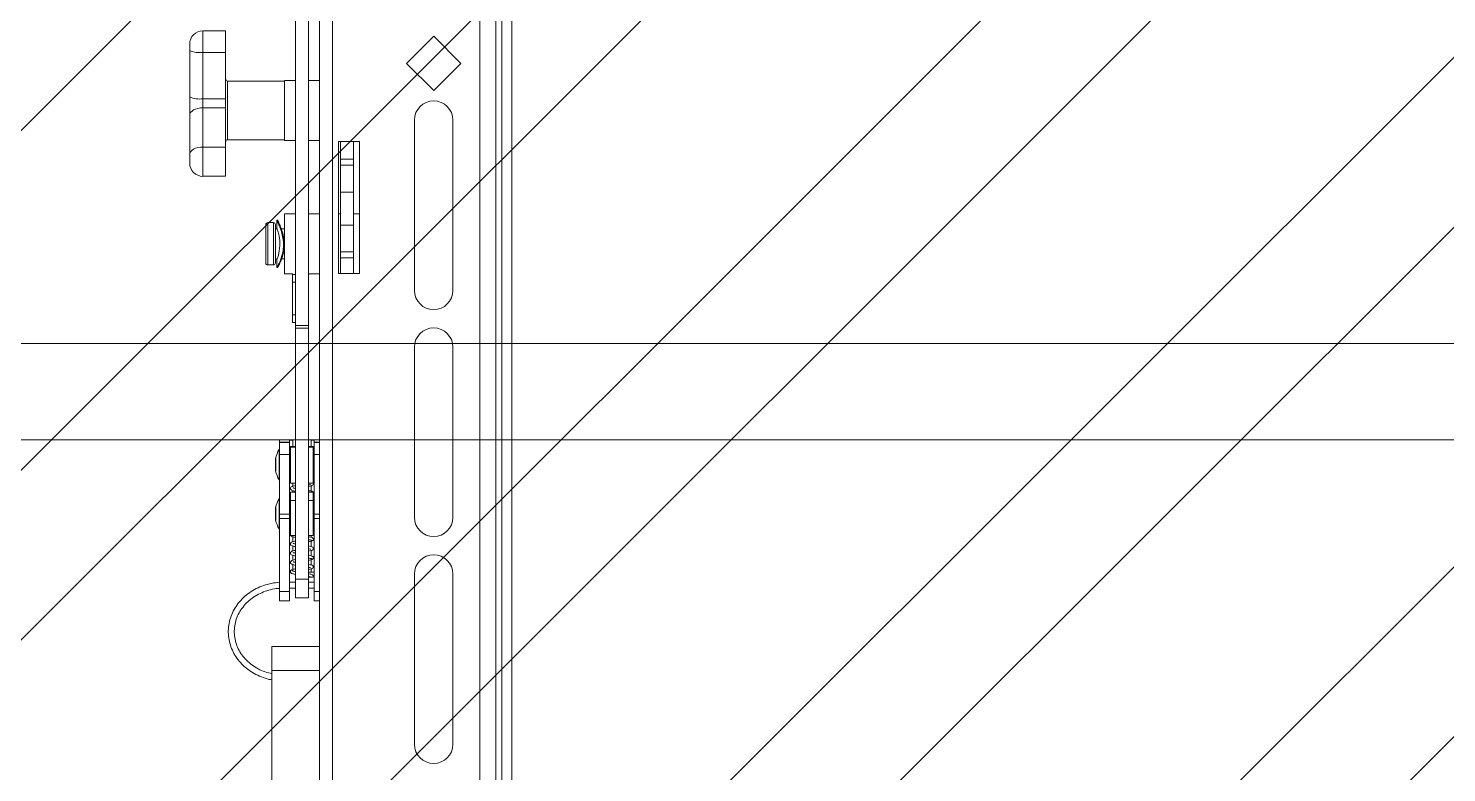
# Model space of a CAD drawing. Header units: inches. Extents: x -284 to 763, y -243 to 242.
# Drawn here: x 693.26 to 708.01, y -182.07 to -174.32 of the extents above; entities that cross this region are included whole.
import ezdxf

# ---------------------------------------------------------------- set-up
doc = ezdxf.new("R2010")
doc.units = ezdxf.units.IN
doc.header["$MEASUREMENT"] = 0
doc.layers.add('NEW AV EQUIP', color=160, linetype='Continuous')
doc.layers.add('TEXT', color=4, linetype='Continuous')

msp = doc.modelspace()

# ---------------------------------------------------------------- hatches: boundary and pattern name
at = {"layer": 'TEXT'}
h = msp.add_hatch(dxfattribs=at)
h.set_pattern_fill('ANSI32', color=256, scale=10)
h.set_pattern_definition([(45, (2e-13, 8.2462), (-2.65165, 2.65165), []), (45, (1.7678, 8.2462), (-2.65165, 2.65165), [])])
h.paths.add_polyline_path([(681.5, -161.816), (681.5, -185.816), (729.5, -185.816), (729.5, -161.816)])

# ---------------------------------------------------------------- linework, layer by layer
at = {"layer": 'NEW AV EQUIP', "linetype": 'Continuous', "lineweight": 15}
for p, q in [((696.286, -188.186), (696.286, -161.186)), ((696.422, -188.186), (696.422, -161.186)), ((697.953, -161.186), (697.953, -188.186)), ((698.12, -188.186), (698.12, -161.186)), ((698.183, -161.311), (698.183, -188.061)), ((698.288, -161.311), (698.288, -188.061)), ((696.037, -177.414), (696.037, -169.819)), ((696.171, -169.819), (696.171, -177.414)), ((695.311, -174.347), (695.075, -174.347)), ((695.075, -174.347), (695.075, -174.572)), ((695.311, -174.572), (695.311, -174.347)), ((694.937, -174.552), (694.937, -174.485)), ((697.475, -174.403), (697.192, -174.686)), ((697.758, -174.686), (697.475, -174.403)), ((694.937, -175.035), (694.937, -174.552)), ((695.311, -174.572), (695.075, -174.572)), ((695.075, -174.572), (695.075, -175.054)), ((695.311, -175.054), (695.311, -174.572)), ((697.192, -174.686), (697.475, -174.969)), ((697.475, -174.969), (697.758, -174.686)), ((695.922, -174.871), (695.331, -174.871)), ((695.331, -174.871), (695.331, -175.481)), ((696.037, -174.864), (695.922, -174.864)), ((695.922, -174.864), (695.922, -175.489)), ((696.286, -174.864), (696.171, -174.864)), ((694.937, -175.035), (694.937, -175.224)), ((695.075, -175.054), (695.311, -175.054)), ((695.075, -175.149), (695.075, -175.054)), ((695.311, -175.054), (695.311, -175.149)), ((694.937, -175.632), (694.937, -175.224)), ((695.075, -175.149), (695.075, -175.557)), ((695.311, -175.149), (695.075, -175.149)), ((695.311, -175.557), (695.311, -175.149)), ((697.275, -177.049), (697.275, -175.277)), ((697.675, -175.277), (697.675, -177.049)), ((695.331, -175.481), (695.922, -175.481)), ((695.922, -175.489), (696.037, -175.489)), ((696.171, -175.489), (696.286, -175.489)), ((696.703, -175.499), (696.485, -175.499)), ((696.485, -175.499), (696.485, -176.874)), ((696.506, -175.499), (696.506, -175.682)), ((696.64, -175.499), (696.64, -175.682)), ((696.703, -176.874), (696.703, -175.499)), ((694.937, -175.724), (694.937, -175.632)), ((695.311, -175.557), (695.075, -175.557)), ((695.075, -175.557), (695.075, -175.861)), ((695.311, -175.861), (695.311, -175.557)), ((696.506, -175.682), (696.64, -175.682)), ((696.506, -175.744), (696.506, -175.682)), ((696.64, -175.682), (696.64, -175.744)), ((696.64, -175.744), (696.506, -175.744)), ((696.506, -176.027), (696.506, -175.744)), ((696.64, -175.744), (696.64, -176.027)), ((695.075, -175.861), (695.311, -175.861)), ((696.506, -176.027), (696.64, -176.027)), ((696.506, -176.027), (696.506, -176.371)), ((696.64, -176.027), (696.64, -176.371)), ((696.037, -176.252), (695.922, -176.252)), ((695.922, -176.252), (695.922, -176.877)), ((696.286, -176.252), (696.171, -176.252)), ((696.506, -176.252), (696.485, -176.252)), ((696.703, -176.252), (696.64, -176.252)), ((695.729, -176.515), (695.729, -176.364)), ((695.809, -176.344), (695.749, -176.344)), ((695.749, -176.344), (695.749, -176.51)), ((695.809, -176.51), (695.809, -176.344)), ((695.829, -176.364), (695.829, -176.515)), ((695.848, -176.409), (695.829, -176.409)), ((695.845, -176.319), (695.845, -176.399)), ((695.854, -176.319), (695.845, -176.319)), ((695.845, -176.319), (695.845, -176.32)), ((695.922, -176.409), (695.889, -176.409)), ((696.506, -176.371), (696.64, -176.371)), ((696.506, -176.371), (696.506, -176.647)), ((696.64, -176.371), (696.64, -176.647)), ((695.729, -176.764), (695.729, -176.515)), ((695.749, -176.51), (695.749, -176.784)), ((695.809, -176.784), (695.809, -176.51)), ((695.829, -176.515), (695.829, -176.764)), ((695.829, -176.72), (695.849, -176.72)), ((695.894, -176.72), (695.922, -176.72)), ((696.506, -176.647), (696.64, -176.647)), ((696.506, -176.709), (696.506, -176.647)), ((696.64, -176.709), (696.506, -176.709)), ((696.506, -176.709), (696.506, -176.874)), ((696.64, -176.647), (696.64, -176.709)), ((696.64, -176.709), (696.64, -176.874)), ((695.749, -176.784), (695.809, -176.784)), ((695.845, -176.727), (695.845, -176.809)), ((695.845, -176.809), (695.854, -176.809)), ((695.922, -176.877), (696.005, -176.877)), ((696.005, -176.882), (696.005, -176.876)), ((696.005, -176.882), (696.037, -176.882)), ((696.005, -176.963), (696.005, -176.882)), ((696.037, -176.963), (696.005, -176.963)), ((696.005, -177.303), (696.005, -176.963)), ((696.171, -176.877), (696.286, -176.877)), ((696.485, -176.874), (696.703, -176.874)), ((696.005, -177.303), (696.037, -177.303)), ((696.005, -177.382), (696.005, -177.303)), ((696.037, -177.382), (696.005, -177.382)), ((696.037, -177.414), (696.171, -177.414)), ((696.037, -177.443), (696.037, -177.414)), ((696.171, -177.443), (696.037, -177.443)), ((696.037, -177.443), (696.037, -180.054)), ((696.171, -177.414), (696.171, -177.443)), ((696.171, -180.054), (696.171, -177.443)), ((721.066, -177.603), (689.634, -177.603)), ((696.286, -177.603), (696.171, -177.603)), ((697.672, -177.603), (697.278, -177.603)), ((697.275, -179.411), (697.275, -177.639)), ((697.675, -177.639), (697.675, -179.411)), ((689.634, -178.603), (721.066, -178.603)), ((695.872, -178.627), (695.872, -178.603)), ((695.976, -178.627), (695.872, -178.627)), ((695.872, -178.631), (695.872, -178.627)), ((695.872, -178.631), (695.976, -178.631)), ((695.872, -178.758), (695.872, -178.631)), ((695.976, -178.627), (695.976, -178.603)), ((695.976, -178.631), (695.976, -178.627)), ((695.976, -178.631), (695.976, -178.758)), ((696.008, -178.604), (696.008, -178.606)), ((696.008, -178.604), (696.037, -178.604)), ((696.008, -178.606), (696.037, -178.606)), ((696.008, -178.672), (696.008, -178.606)), ((696.171, -178.603), (696.286, -178.603)), ((696.171, -178.604), (696.2, -178.604)), ((696.171, -178.606), (696.2, -178.606)), ((696.2, -178.604), (696.2, -178.606)), ((696.2, -178.672), (696.2, -178.606)), ((696.231, -178.603), (696.231, -178.627)), ((696.231, -178.627), (696.231, -178.631)), ((696.231, -178.627), (696.286, -178.627)), ((696.231, -178.758), (696.231, -178.631)), ((696.231, -178.631), (696.286, -178.631)), ((697.275, -178.603), (697.675, -178.603)), ((695.872, -178.705), (695.867, -178.705)), ((695.867, -179.02), (695.867, -178.705)), ((695.976, -178.758), (695.872, -178.758)), ((695.872, -179.378), (695.872, -178.758)), ((695.976, -179.378), (695.976, -178.758)), ((695.987, -178.784), (695.976, -178.784)), ((695.987, -178.679), (695.987, -178.672)), ((695.987, -178.672), (696.037, -178.672)), ((695.987, -179.054), (695.987, -178.679)), ((695.987, -178.679), (696.037, -178.679)), ((696.171, -178.672), (696.221, -178.672)), ((696.171, -178.679), (696.221, -178.679)), ((696.221, -178.679), (696.221, -178.672)), ((696.221, -179.054), (696.221, -178.679)), ((696.231, -178.738), (696.221, -178.738)), ((696.231, -179.378), (696.231, -178.758)), ((696.286, -178.758), (696.231, -178.758)), ((695.831, -178.801), (695.831, -178.925)), ((695.832, -178.888), (695.832, -178.798)), ((695.832, -178.888), (695.832, -178.928)), ((695.867, -179.02), (695.872, -179.02)), ((695.976, -178.942), (695.987, -178.942)), ((695.987, -179.054), (696.037, -179.054)), ((696.008, -179.088), (696.008, -179.054)), ((696.171, -179.054), (696.221, -179.054)), ((696.221, -178.988), (696.231, -178.988)), ((695.872, -179.216), (695.867, -179.216)), ((695.867, -179.531), (695.867, -179.216)), ((695.987, -179.234), (695.987, -179.149)), ((695.987, -179.149), (696.037, -179.149)), ((696.008, -179.149), (696.008, -179.133)), ((696.171, -179.149), (696.221, -179.149)), ((696.2, -179.138), (696.2, -179.083)), ((696.221, -179.234), (696.221, -179.149)), ((695.831, -179.312), (695.831, -179.436)), ((695.832, -179.399), (695.832, -179.308)), ((695.987, -179.295), (695.976, -179.295)), ((695.987, -179.234), (696.037, -179.234)), ((695.987, -179.599), (695.987, -179.234)), ((696.171, -179.234), (696.221, -179.234)), ((696.221, -179.599), (696.221, -179.234)), ((696.231, -179.249), (696.221, -179.249)), ((695.832, -179.399), (695.832, -179.439)), ((695.976, -179.378), (695.872, -179.378)), ((695.872, -179.423), (695.872, -179.378)), ((695.976, -179.423), (695.872, -179.423)), ((695.872, -180.182), (695.872, -179.423)), ((695.976, -179.423), (695.976, -179.378)), ((695.976, -180.182), (695.976, -179.423)), ((695.976, -179.452), (695.987, -179.452)), ((696.221, -179.499), (696.231, -179.499)), ((696.231, -179.378), (696.231, -179.423)), ((696.231, -179.378), (696.286, -179.378)), ((696.231, -179.423), (696.231, -180.182)), ((696.231, -179.423), (696.286, -179.423)), ((695.867, -179.531), (695.872, -179.531)), ((695.987, -179.599), (696.037, -179.599)), ((696.008, -179.665), (696.008, -179.613)), ((696.171, -179.599), (696.221, -179.599)), ((696.2, -179.618), (696.2, -179.599)), ((696.2, -179.715), (696.2, -179.66)), ((696.008, -179.761), (696.008, -179.709)), ((696.008, -179.858), (696.008, -179.806)), ((696.2, -179.811), (696.2, -179.755)), ((696.008, -179.953), (696.008, -179.901)), ((696.2, -179.908), (696.2, -179.852)), ((696.2, -179.981), (696.2, -179.947)), ((696.037, -180.085), (695.976, -180.085)), ((696.037, -180.054), (696.171, -180.054)), ((696.037, -180.248), (696.037, -180.054)), ((696.2, -179.981), (696.171, -179.981)), ((696.171, -180.054), (696.171, -180.248)), ((696.231, -180.085), (696.171, -180.085)), ((697.275, -181.773), (697.275, -180.001)), ((697.675, -180.001), (697.675, -181.773)), ((695.976, -180.182), (695.872, -180.182)), ((695.872, -180.279), (695.872, -180.182)), ((695.976, -180.147), (696.037, -180.147)), ((695.976, -180.279), (695.976, -180.182)), ((696.037, -180.248), (696.171, -180.248)), ((696.171, -180.147), (696.231, -180.147)), ((696.231, -180.182), (696.231, -180.279)), ((696.231, -180.182), (696.286, -180.182)), ((695.976, -180.279), (695.872, -180.279)), ((696.231, -180.279), (696.286, -180.279)), ((696.286, -180.754), (695.791, -180.754)), ((695.791, -180.754), (695.791, -181.006)), ((695.791, -186.528), (695.791, -181.006)), ((695.791, -181.006), (696.286, -181.006))]:
    msp.add_line(p, q, dxfattribs=at)
at = {"layer": 'NEW AV EQUIP', "linetype": 'Continuous', "lineweight": 15, "flags": 128}
for points in [[(695.075, -175.149), (695.048, -175.15), (695.023, -175.155), (694.999, -175.162), (694.978, -175.171), (694.961, -175.182), (694.948, -175.195), (694.94, -175.209), (694.937, -175.224)], [(695.075, -175.557), (695.048, -175.558), (695.023, -175.563), (694.999, -175.57), (694.978, -175.579), (694.961, -175.59), (694.948, -175.603), (694.94, -175.618), (694.937, -175.632)], [(695.845, -176.727), (695.845, -176.728), (695.851, -176.713), (695.86, -176.682), (695.869, -176.637), (695.874, -176.583), (695.873, -176.529), (695.866, -176.481), (695.856, -176.439), (695.848, -176.41), (695.845, -176.399), (695.845, -176.399)], [(696.008, -178.604), (695.981, -178.604), (695.976, -178.604)], [(696.231, -178.604), (696.227, -178.604), (696.2, -178.604)]]:
    msp.add_lwpolyline(points, dxfattribs=at)
at = {"layer": 'NEW AV EQUIP', "linetype": 'Continuous', "lineweight": 15}
for centre, radius, start, end in [((695.075, -174.485), 0.138, 90, 180), ((695.041, -174.312), 0.262, 246.5913, 277.4097), ((695.331, -174.851), 0.0197, 180, 270), ((695.041, -174.795), 0.262, 246.5911, 277.4095), ((697.475, -175.277), 0.2, 0, 180), ((695.331, -175.501), 0.0197, 90, 180), ((695.075, -175.724), 0.138, 180, 270), ((695.749, -176.364), 0.02, 90, 180), ((695.809, -176.364), 0.02, 0, 90), ((695.749, -176.764), 0.02, 180, 270), ((695.809, -176.764), 0.02, 270, 0), ((697.475, -177.049), 0.2, 180, 0), ((697.475, -177.639), 0.2, 0, 180), ((696, -179.055), 0.449, 89.0044, 92.9917), ((696.208, -179.055), 0.449, 87.009, 90.9948), ((696.137, -178.863), 0.313, 149.7392, 167.9231), ((695.846, -178.801), 0.015, 167.9231, 180), ((695.846, -178.925), 0.015, 180, 192.0769), ((696.137, -178.863), 0.313, 192.0769, 210.2608), ((696.137, -179.374), 0.313, 149.7392, 167.9231), ((695.846, -179.312), 0.015, 167.9231, 180), ((695.846, -179.436), 0.015, 180, 192.0769), ((696.137, -179.374), 0.313, 192.0769, 210.2608), ((697.475, -179.411), 0.2, 180, 360), ((697.475, -180.001), 0.2, 0, 180), ((695.984, -180.054), 0.0731, 89.2107, 95.8444), ((696.208, -180.429), 0.448, 87.0044, 90.9995), ((697.475, -181.773), 0.2, 180, 360)]:
    msp.add_arc(centre, radius, start, end, dxfattribs=at)
for points, knots in [([(695.846, -176.806), (695.846, -176.807), (695.844, -176.812), (695.853, -176.795), (695.871, -176.759), (695.895, -176.699), (695.913, -176.622), (695.914, -176.541), (695.901, -176.467), (695.881, -176.402), (695.858, -176.35), (695.846, -176.324), (695.845, -176.32), (695.845, -176.319)], [0, 0, 0, 0, 0.02914, 0.123517, 0.220509, 0.327536, 0.440555, 0.542444, 0.633443, 0.730557, 0.840562, 0.951993, 1, 1, 1, 1]), ([(695.854, -176.322), (695.853, -176.321), (695.851, -176.317), (695.859, -176.335), (695.876, -176.373), (695.9, -176.433), (695.92, -176.51), (695.924, -176.593), (695.912, -176.666), (695.892, -176.729), (695.869, -176.78), (695.854, -176.808), (695.854, -176.807), (695.854, -176.806)], [0, 0, 0, 0, 0.026259, 0.120805, 0.216608, 0.322172, 0.435525, 0.539551, 0.630517, 0.725673, 0.834307, 0.946858, 1, 1, 1, 1]), ([(696.037, -179.081), (696.032, -179.082), (696.02, -179.084), (696.007, -179.088), (695.996, -179.092), (695.984, -179.102), (695.983, -179.113), (695.99, -179.126), (696.003, -179.132), (696.019, -179.136), (696.031, -179.138), (696.037, -179.139)], [0, 0, 0, 0, 0.083815, 0.200396, 0.301083, 0.413867, 0.530703, 0.615862, 0.793324, 0.904186, 1, 1, 1, 1]), ([(695.987, -179.005), (695.987, -179.005), (695.985, -179.007), (695.984, -179.011), (695.984, -179.016), (695.985, -179.021), (695.986, -179.023), (695.987, -179.023)], [0, 0, 0, 0, 0.011364, 0.339835, 0.638588, 0.931884, 1, 1, 1, 1]), ([(696.171, -179.089), (696.174, -179.088), (696.185, -179.086), (696.197, -179.084), (696.209, -179.081), (696.22, -179.074), (696.224, -179.065), (696.224, -179.059), (696.222, -179.055), (696.221, -179.054)], [0, 0, 0, 0, 0.097978, 0.30437, 0.47876, 0.682237, 0.801511, 0.902377, 1, 1, 1, 1]), ([(696.171, -179.065), (696.175, -179.066), (696.184, -179.067), (696.192, -179.069), (696.194, -179.068), (696.195, -179.068)], [0, 0, 0, 0, 0.234697, 0.675131, 1, 1, 1, 1]), ([(696.037, -179.11), (696.035, -179.11), (696.027, -179.108), (696.018, -179.106), (696.013, -179.105), (696.013, -179.105), (696.013, -179.106)], [0, 0, 0, 0, 0.109746, 0.507041, 0.851593, 1, 1, 1, 1]), ([(696.215, -179.146), (696.214, -179.144), (696.213, -179.141), (696.202, -179.138), (696.188, -179.135), (696.176, -179.133), (696.171, -179.132)], [0, 0, 0, 0, 0.29942, 0.573133, 0.826744, 1, 1, 1, 1]), ([(696.22, -179.149), (696.22, -179.148), (696.218, -179.146), (696.214, -179.142), (696.21, -179.142), (696.207, -179.141)], [0, 0, 0, 0, 0.203124, 0.618827, 1, 1, 1, 1]), ([(696.221, -179.167), (696.221, -179.167), (696.223, -179.165), (696.224, -179.161), (696.224, -179.157), (696.223, -179.152), (696.222, -179.15), (696.221, -179.15)], [0, 0, 0, 0, 0.013141, 0.338343, 0.626899, 0.908729, 1, 1, 1, 1]), ([(695.987, -179.486), (695.987, -179.486), (695.985, -179.488), (695.984, -179.492), (695.984, -179.497), (695.985, -179.501), (695.986, -179.503), (695.987, -179.504)], [0, 0, 0, 0, 0.00875, 0.33835, 0.637433, 0.930111, 1, 1, 1, 1]), ([(695.987, -179.582), (695.987, -179.582), (695.984, -179.584), (695.984, -179.589), (695.984, -179.596), (695.99, -179.606), (696.003, -179.612), (696.019, -179.617), (696.031, -179.619), (696.037, -179.62)], [0, 0, 0, 0, 0.000116, 0.108649, 0.204298, 0.349603, 0.646259, 0.830339, 1, 1, 1, 1]), ([(696.037, -179.658), (696.033, -179.659), (696.018, -179.661), (696.002, -179.666), (695.988, -179.675), (695.983, -179.685), (695.986, -179.698), (695.997, -179.706), (696.014, -179.711), (696.029, -179.715), (696.036, -179.716), (696.037, -179.717)], [0, 0, 0, 0, 0.062977, 0.238556, 0.389457, 0.491801, 0.571114, 0.695851, 0.881474, 0.994711, 1, 1, 1, 1]), ([(696.215, -179.626), (696.214, -179.625), (696.213, -179.622), (696.201, -179.618), (696.187, -179.616), (696.176, -179.613), (696.171, -179.613)], [0, 0, 0, 0, 0.3023406, 0.5784177, 0.8350344, 1, 1, 1, 1]), ([(696.171, -179.642), (696.176, -179.643), (696.189, -179.645), (696.202, -179.648), (696.203, -179.651), (696.203, -179.653)], [0, 0, 0, 0, 0.235508, 0.604948, 1, 1, 1, 1]), ([(696.171, -179.666), (696.175, -179.665), (696.186, -179.663), (696.199, -179.66), (696.21, -179.657), (696.213, -179.655), (696.214, -179.653)], [0, 0, 0, 0, 0.163233, 0.423228, 0.698429, 1, 1, 1, 1]), ([(696.206, -179.657), (696.208, -179.657), (696.212, -179.656), (696.217, -179.653), (696.222, -179.648), (696.224, -179.642), (696.224, -179.637), (696.223, -179.632), (696.219, -179.627), (696.214, -179.623), (696.209, -179.622), (696.207, -179.622)], [0, 0, 0, 0, 0.081471, 0.16174, 0.311118, 0.443115, 0.560548, 0.675724, 0.789627, 0.899204, 1, 1, 1, 1]), ([(696.037, -179.754), (696.033, -179.755), (696.02, -179.757), (696.006, -179.761), (695.991, -179.768), (695.983, -179.778), (695.984, -179.788), (695.991, -179.799), (696.006, -179.806), (696.021, -179.809), (696.034, -179.812), (696.037, -179.813)], [0, 0, 0, 0, 0.069468, 0.204264, 0.331092, 0.476295, 0.554387, 0.633965, 0.776458, 0.955172, 1, 1, 1, 1]), ([(696.037, -179.687), (696.031, -179.686), (696.022, -179.684), (696.015, -179.682), (696.013, -179.681), (696.013, -179.682), (696.013, -179.682)], [0, 0, 0, 0, 0.468664, 0.726027, 0.975264, 1, 1, 1, 1]), ([(696.037, -179.783), (696.034, -179.783), (696.028, -179.781), (696.02, -179.78), (696.014, -179.778), (696.013, -179.778), (696.013, -179.779)], [0, 0, 0, 0, 0.159803, 0.473216, 0.740899, 1, 1, 1, 1]), ([(696.171, -179.762), (696.18, -179.76), (696.198, -179.757), (696.211, -179.753), (696.219, -179.748), (696.223, -179.741), (696.224, -179.734), (696.222, -179.725), (696.213, -179.718), (696.198, -179.714), (696.18, -179.711), (696.171, -179.709)], [0, 0, 0, 0, 0.168264, 0.319448, 0.387185, 0.452143, 0.509796, 0.560644, 0.6737, 0.837899, 1, 1, 1, 1]), ([(696.171, -179.738), (696.175, -179.739), (696.186, -179.741), (696.195, -179.743), (696.196, -179.743), (696.197, -179.743)], [0, 0, 0, 0, 0.2342662, 0.7953708, 1, 1, 1, 1]), ([(696.213, -179.816), (696.21, -179.815), (696.204, -179.811), (696.187, -179.808), (696.174, -179.805), (696.171, -179.805)], [0, 0, 0, 0, 0.468796, 0.893291, 1, 1, 1, 1]), ([(696.208, -179.848), (696.209, -179.848), (696.213, -179.848), (696.217, -179.845), (696.22, -179.843), (696.223, -179.838), (696.224, -179.834), (696.224, -179.829), (696.222, -179.824), (696.218, -179.819), (696.213, -179.815), (696.208, -179.814), (696.205, -179.813)], [0, 0, 0, 0, 0.073134, 0.145345, 0.21505, 0.281498, 0.404387, 0.519104, 0.637837, 0.760562, 0.883096, 1, 1, 1, 1]), ([(696.037, -179.85), (696.035, -179.85), (696.019, -179.853), (696.003, -179.858), (695.991, -179.865), (695.984, -179.874), (695.984, -179.885), (695.992, -179.896), (696.008, -179.902), (696.025, -179.907), (696.035, -179.908), (696.037, -179.909)], [0, 0, 0, 0, 0.028242, 0.260103, 0.362637, 0.45695, 0.539688, 0.621857, 0.837703, 0.974729, 1, 1, 1, 1]), ([(696.003, -179.956), (696.001, -179.957), (695.997, -179.957), (695.991, -179.961), (695.986, -179.966), (695.984, -179.973), (695.984, -179.978), (695.985, -179.983), (695.989, -179.989), (695.995, -179.993), (695.999, -179.994), (696.002, -179.995)], [0, 0, 0, 0, 0.07857, 0.156598, 0.304045, 0.437214, 0.557784, 0.675415, 0.790458, 0.899993, 1, 1, 1, 1]), ([(696.037, -179.946), (696.032, -179.947), (696.017, -179.95), (695.999, -179.955), (695.995, -179.959), (695.993, -179.962)], [0, 0, 0, 0, 0.193473, 0.573478, 1, 1, 1, 1]), ([(696.037, -179.976), (696.033, -179.975), (696.024, -179.973), (696.013, -179.97), (696.005, -179.966), (696.005, -179.964), (696.005, -179.962)], [0, 0, 0, 0, 0.179514, 0.436034, 0.708673, 1, 1, 1, 1]), ([(696.037, -179.88), (696.034, -179.879), (696.024, -179.877), (696.016, -179.876), (696.011, -179.872), (696.012, -179.873), (696.012, -179.874)], [0, 0, 0, 0, 0.219198, 0.633476, 0.983141, 1, 1, 1, 1]), ([(696.171, -179.834), (696.173, -179.834), (696.18, -179.836), (696.19, -179.838), (696.201, -179.841), (696.203, -179.843), (696.205, -179.844)], [0, 0, 0, 0, 0.065055, 0.362807, 0.668243, 1, 1, 1, 1]), ([(696.171, -179.858), (696.179, -179.856), (696.196, -179.853), (696.213, -179.849), (696.215, -179.845), (696.215, -179.843)], [0, 0, 0, 0, 0.2841799, 0.6201984, 1, 1, 1, 1]), ([(696.171, -179.954), (696.177, -179.953), (696.195, -179.95), (696.213, -179.945), (696.222, -179.936), (696.224, -179.929), (696.223, -179.921), (696.216, -179.911), (696.202, -179.907), (696.184, -179.903), (696.172, -179.901), (696.171, -179.901)], [0, 0, 0, 0, 0.099203, 0.334164, 0.43358, 0.494713, 0.537593, 0.593364, 0.817756, 0.982362, 1, 1, 1, 1]), ([(696.171, -179.93), (696.172, -179.93), (696.179, -179.932), (696.187, -179.933), (696.196, -179.936), (696.195, -179.934), (696.195, -179.934)], [0, 0, 0, 0, 0.057857, 0.5079, 0.870305, 1, 1, 1, 1]), ([(695.872, -180.087), (695.872, -180.087), (695.843, -180.088), (695.787, -180.097), (695.705, -180.119), (695.628, -180.151), (695.557, -180.194), (695.494, -180.245), (695.44, -180.304), (695.397, -180.37), (695.365, -180.44), (695.344, -180.514), (695.336, -180.59), (695.341, -180.666), (695.358, -180.74), (695.387, -180.811), (695.427, -180.878), (695.478, -180.939), (695.538, -180.992), (695.606, -181.038), (695.682, -181.073), (695.744, -181.094), (695.782, -181.101), (695.791, -181.102)], [0, 0, 0, 0, 0.000495, 0.05233, 0.104205, 0.156079, 0.20794, 0.259774, 0.311557, 0.363272, 0.414902, 0.46644, 0.517897, 0.569301, 0.620683, 0.672078, 0.723521, 0.775035, 0.826628, 0.878295, 0.930027, 0.981808, 1, 1, 1, 1]), ([(695.992, -179.988), (695.993, -179.99), (695.994, -179.993), (696.003, -179.997), (696.016, -180), (696.027, -180.003), (696.035, -180.005), (696.037, -180.005)], [0, 0, 0, 0, 0.263821, 0.508388, 0.733791, 0.954667, 1, 1, 1, 1]), ([(696.22, -180.033), (696.221, -180.032), (696.223, -180.03), (696.225, -180.021), (696.219, -180.01), (696.205, -180.004), (696.183, -180), (696.171, -179.997)], [0, 0, 0, 0, 0.0821516, 0.1696372, 0.2857663, 0.6145548, 1, 1, 1, 1]), ([(696.171, -180.026), (696.174, -180.027), (696.182, -180.028), (696.19, -180.03), (696.195, -180.031), (696.195, -180.03), (696.195, -180.03)], [0, 0, 0, 0, 0.177815, 0.534537, 0.849518, 1, 1, 1, 1]), ([(696.171, -180.032), (696.175, -180.032), (696.187, -180.033), (696.198, -180.033), (696.199, -180.033), (696.202, -180.034), (696.202, -180.034), (696.203, -180.034), (696.204, -180.034), (696.205, -180.034), (696.206, -180.034), (696.208, -180.034), (696.212, -180.034), (696.218, -180.034), (696.222, -180.033), (696.22, -180.033), (696.22, -180.033)], [0, 0, 0, 0, 0.090306, 0.339183, 0.589816, 0.619393, 0.634242, 0.640355, 0.646521, 0.651958, 0.657931, 0.667967, 0.695953, 0.780073, 0.941103, 1, 1, 1, 1]), ([(695.791, -181.039), (695.768, -181.033), (695.718, -181.021), (695.648, -180.989), (695.583, -180.948), (695.526, -180.899), (695.478, -180.843), (695.441, -180.78), (695.415, -180.714), (695.401, -180.645), (695.4, -180.574), (695.41, -180.504), (695.433, -180.437), (695.468, -180.373), (695.514, -180.315), (695.569, -180.263), (695.633, -180.22), (695.703, -180.186), (695.778, -180.163), (695.836, -180.151), (695.867, -180.15), (695.872, -180.15)], [0, 0, 0, 0, 0.051222, 0.10616, 0.161114, 0.216101, 0.271151, 0.326295, 0.381559, 0.436955, 0.49247, 0.548056, 0.603629, 0.659126, 0.714517, 0.769792, 0.824969, 0.880068, 0.935109, 0.990109, 1, 1, 1, 1])]:
    msp.add_open_spline(points, degree=3, knots=knots, dxfattribs=at)

doc.saveas('drawing.dxf')
